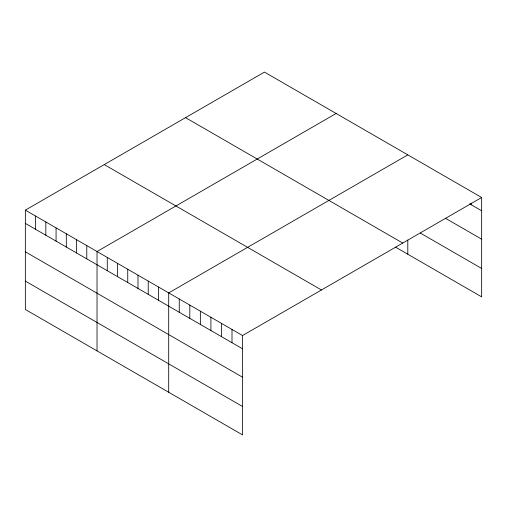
<?xml version="1.0" encoding="UTF-8"?>
<svg xmlns="http://www.w3.org/2000/svg" width="507" height="507" viewBox="0 0 507 507"><rect width="100%" height="100%" fill="white"/><g stroke="black" fill="none" stroke-linecap="round" stroke-linejoin="round"><path stroke-width="0.76" d="M25.35 210.139L242.555 335.539L242.555 434.905L25.35 309.498L25.35 210.139L264.445 72.095L481.65 197.502L481.65 296.861L395.511 247.131M336.122 113.479L97.027 251.523L97.027 350.882M407.799 154.863L168.704 292.907L168.704 392.266M242.555 335.539L481.65 197.502M469.78 203.915L481.65 210.766M445.387 218.238L481.65 239.177M420.328 233.049L481.65 268.45M185.543 117.649L402.748 243.056M104.252 164.585L321.457 289.985M25.35 223.403L242.555 348.81M25.35 251.814L242.555 377.221M25.35 281.087L242.555 406.494M471.098 203.117L471.098 204.676M407.799 240.02L407.799 254.222M232.003 329.449L232.003 342.719M221.458 323.358L221.458 336.629M210.906 317.268L210.906 330.532M200.354 311.178L200.354 324.442M189.808 305.087L189.808 318.352M179.256 298.997L179.256 312.261M158.463 286.994L158.463 300.258M148.228 281.081L148.228 294.345M137.986 275.168L137.986 288.439M127.745 269.255L127.745 282.526M117.51 263.342L117.51 276.613M107.269 257.436L107.269 270.7M86.786 245.61L86.786 258.874M76.551 239.697L76.551 252.968M66.309 233.784L66.309 247.055M56.068 227.871L56.068 241.142M45.826 221.965L45.826 235.229M35.591 216.052L35.591 229.316"/></g></svg>
